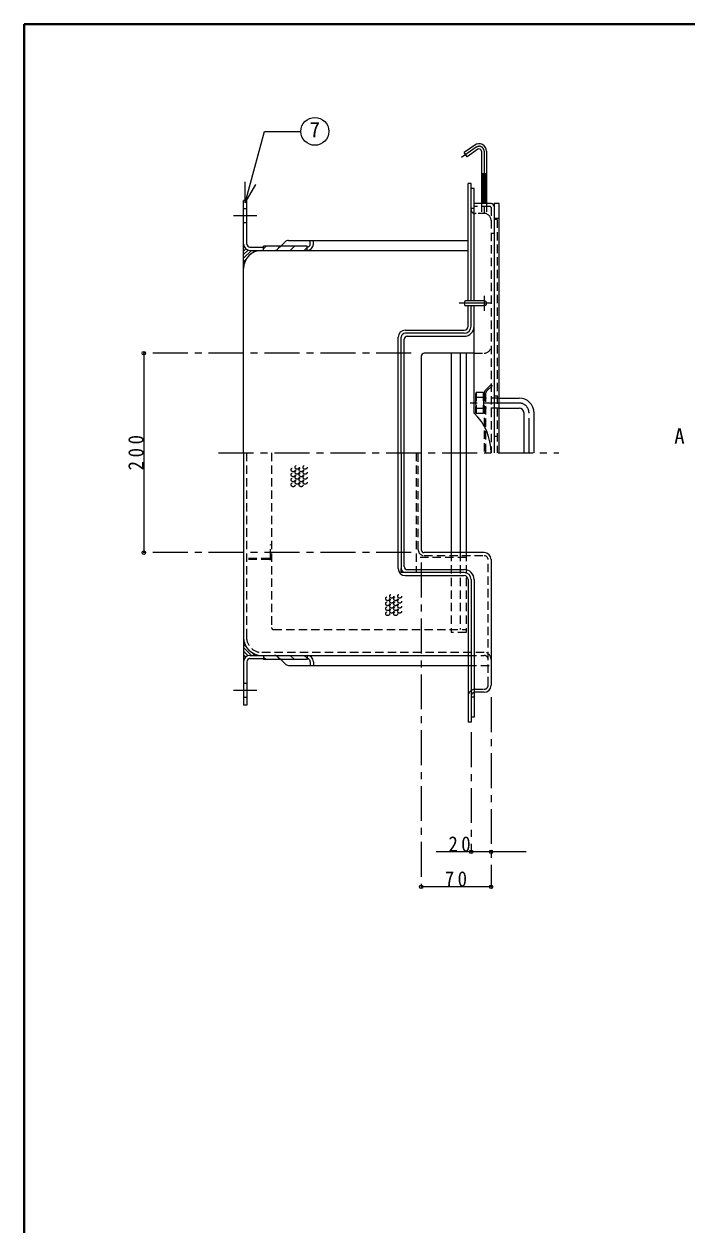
# Model space of a CAD drawing. Units: millimetres at full size, sheet at 1:7; some dimension numbers follow another scale. Extents: x -1472 to 1363, y -987 to 980.
# Drawn here: x -1472 to -807, y -224 to 980 of the extents above; entities that cross this region are included whole.
import ezdxf
from ezdxf.enums import TextEntityAlignment as Align

# ---------------------------------------------------------------- set-up
doc = ezdxf.new("R2010")
doc.units = ezdxf.units.MM
doc.header["$LTSCALE"] = 7
doc.header["$PDMODE"] = 32
doc.header["$PDSIZE"] = 3.5
doc.linetypes.add('CHAIN1', pattern=[8, 5, -1, 1, -1])
doc.linetypes.add('DASHED1', pattern=[1.8, 1.2, -0.6])
doc.layers.add('0-0____1', color=4, linetype='Continuous', lineweight=9)
doc.styles.add('ＭＳ ゴシック', font='')
doc.styles.get('ＭＳ ゴシック').set_extended_font_data('MS Gothic')

msp = doc.modelspace()

# ---------------------------------------------------------------- linework, layer by layer
at = {"layer": '0-0____1', "color": 1, "lineweight": 40}
for p in [(-1471.501, -987.38), (1363.499, 979.62)]:
    msp.add_line(p, (-1471.501, 979.62), dxfattribs=at)
at = {"layer": '0-0____1', "linetype": 'CHAIN1'}
for p, q in [((-1018.369, 856.111), (-1033.095, 845.8)), ((-1010.501, 852.015), (-1010.501, 789.62)), ((-1261.501, 787.62), (-1238.301, 787.62)), ((-1003.001, 699.62), (-1035.433, 699.62)), ((-1010.501, 707.12), (-1010.501, 692.12)), ((-1083.501, 649.62), (-1351.501, 649.62)), ((-975.501, 599.62), (-1029.001, 599.62)), ((-965.501, 549.62), (-965.501, 589.62)), ((-1276.501, 549.62), (-935.501, 549.62)), ((-1083.501, 449.62), (-1351.501, 449.62)), ((-1073.501, 439.62), (-1073.501, 114.62)), ((-1261.501, 311.62), (-1238.301, 311.62)), ((-1003.501, 304.62), (-1003.501, 114.62)), ((-1023.501, 269.62), (-1023.501, 149.62))]:
    msp.add_line(p, q, dxfattribs=at)
at = {"layer": '0-0____1', "color": 7, "lineweight": 18}
for p, q in [((-1019.803, 858.159), (-1030.433, 850.716)), ((-1013.001, 852.015), (-1013.001, 799.62)), ((-1008.001, 852.015), (-1008.001, 799.62)), ((-1249.806, 800.428), (-1249.806, 821.428)), ((-1026.501, 702.12), (-1026.501, 819.62)), ((-1023.501, 702.12), (-1023.501, 819.62)), ((-1249.806, 800.428), (-1239.306, 818.614)), ((-1010.501, 702.12), (-1028.999, 702.12)), ((-1010.501, 697.12), (-1028.999, 697.12)), ((-1026.501, 676.62), (-1026.501, 697.12)), ((-1023.501, 676.62), (-1023.501, 697.12)), ((-1096.501, 549.62), (-1096.501, 665.62)), ((-1093.501, 549.62), (-1093.501, 665.62)), ((-1089.501, 672.62), (-1030.501, 672.62)), ((-1030.501, 669.62), (-1089.501, 669.62)), ((-1073.501, 646.62), (-1073.501, 452.62)), ((-1020.501, 649.62), (-1070.501, 649.62)), ((-995.501, 604.62), (-975.501, 604.62)), ((-995.501, 594.62), (-975.501, 594.62)), ((-970.501, 549.62), (-970.501, 589.62)), ((-960.501, 549.62), (-960.501, 589.62)), ((-1251.501, 549.62), (-1251.501, 364.62)), ((-1010.501, 449.62), (-1070.501, 449.62)), ((-1003.501, 442.62), (-1003.501, 316.62)), ((-1233.501, 346.62), (-1026.501, 346.62)), ((-1010.501, 309.62), (-1019.501, 309.62))]:
    msp.add_line(p, q, dxfattribs=at)
at = {"layer": '0-0____1', "color": 5, "lineweight": 25}
for p, q in [((-1023.501, 819.62), (-1026.501, 819.62)), ((-1020.501, 702.12), (-1020.501, 799.62)), ((-1003.501, 799.62), (-1020.501, 799.62)), ((-995.501, 799.62), (-1000.501, 799.62)), ((-1000.501, 799.62), (-1000.501, 549.62)), ((-995.501, 549.62), (-995.501, 799.62)), ((-1020.501, 589.62), (-1020.501, 697.12)), ((-1096.501, 433.62), (-1096.501, 549.62)), ((-1093.501, 549.62), (-1093.501, 433.62)), ((-1030.501, 429.62), (-1089.501, 429.62)), ((-1089.501, 426.62), (-1030.501, 426.62)), ((-1026.501, 422.62), (-1026.501, 279.62))]:
    msp.add_line(p, q, dxfattribs=at)
at = {"layer": '0-0____1'}
for p, q in [((-1008.001, 829.519), (-1013.001, 829.519)), ((-1013.001, 828.648), (-1008.001, 829.057)), ((-1013.001, 827.645), (-1008.001, 828.054)), ((-1013.001, 826.642), (-1008.001, 827.05)), ((-1013.001, 825.638), (-1008.001, 826.047)), ((-1013.001, 824.635), (-1008.001, 825.044)), ((-1013.001, 823.632), (-1008.001, 824.04)), ((-1013.001, 822.628), (-1008.001, 823.037)), ((-1013.001, 821.625), (-1008.001, 822.034)), ((-1013.001, 820.622), (-1008.001, 821.03)), ((-1013.001, 819.618), (-1008.001, 820.027)), ((-1013.001, 818.615), (-1008.001, 819.024)), ((-1013.001, 817.612), (-1008.001, 818.02)), ((-1013.001, 816.608), (-1008.001, 817.017)), ((-1013.001, 815.605), (-1008.001, 816.014)), ((-1013.001, 814.602), (-1008.001, 815.01)), ((-1013.001, 813.598), (-1008.001, 814.007)), ((-1013.001, 812.595), (-1008.001, 813.004)), ((-1013.001, 811.592), (-1008.001, 812)), ((-1013.001, 810.588), (-1008.001, 810.997)), ((-1013.001, 809.585), (-1008.001, 809.994)), ((-1013.001, 808.582), (-1008.001, 808.99)), ((-1013.001, 807.578), (-1008.001, 807.987)), ((-1013.001, 806.575), (-1008.001, 806.984)), ((-1248.301, 802.62), (-1251.501, 802.62)), ((-1251.501, 549.62), (-1251.501, 802.62)), ((-1248.301, 759.02), (-1248.301, 802.62)), ((-1013.001, 805.572), (-1008.001, 805.98)), ((-1013.001, 804.568), (-1008.001, 804.977)), ((-1013.001, 803.565), (-1008.001, 803.974)), ((-1013.001, 802.562), (-1008.001, 802.97)), ((-1013.001, 801.559), (-1008.001, 801.967)), ((-1013.001, 800.555), (-1008.001, 800.964)), ((-1012.168, 799.62), (-1008.001, 799.96)), ((-1251.501, 759), (-1251.501, 759)), ((-1214.301, 756.82), (-1209.966, 761.155)), ((-1206.43, 762.62), (-1026.501, 762.62)), ((-1184.701, 759.02), (-1184.701, 762.62)), ((-1181.501, 759.02), (-1181.501, 762.62)), ((-1251.501, 755.464), (-1250.82, 756.146)), ((-1251.501, 751.929), (-1249.268, 754.162)), ((-1251.501, 748.393), (-1246.99, 752.905)), ((-1251.501, 744.858), (-1243.739, 752.62)), ((-1245.101, 755.82), (-1231.501, 755.82)), ((-1245.101, 752.62), (-1026.501, 752.62)), ((-1242.778, 750.045), (-1240.204, 752.62)), ((-1237.014, 752.274), (-1236.668, 752.62)), ((-1231.501, 754.251), (-1228.932, 756.82)), ((-1187.901, 756.82), (-1231.501, 756.82)), ((-1231.501, 752.62), (-1231.501, 756.82)), ((-1218.99, 752.62), (-1214.79, 756.82)), ((-1204.848, 752.62), (-1200.648, 756.82)), ((-1190.706, 752.62), (-1187.901, 755.425)), ((-1187.901, 752.62), (-1187.901, 756.82)), ((-1251.501, 741.322), (-1248.927, 743.897)), ((-1251.501, 737.787), (-1251.155, 738.133)), ((-1090.501, 435.62), (-1090.501, 663.62)), ((-1087.501, 666.62), (-1030.501, 666.62)), ((-1351.501, 649.62), (-1351.501, 449.62)), ((-1043.501, 649.62), (-1043.501, 449.62)), ((-1034.501, 649.62), (-1034.501, 449.62)), ((-1028.501, 649.62), (-1028.501, 449.62)), ((-1087.501, 432.62), (-1030.501, 432.62)), ((-1020.501, 422.62), (-1020.501, 284.62)), ((-1251.501, 364.62), (-1251.501, 296.62)), ((-1251.501, 361.453), (-1251.155, 361.107)), ((-1251.501, 357.918), (-1248.927, 355.343)), ((-1251.501, 354.382), (-1243.739, 346.62)), ((-1251.501, 350.847), (-1246.99, 346.335)), ((-1242.778, 349.195), (-1240.204, 346.62)), ((-1251.501, 347.311), (-1249.268, 345.078)), ((-1251.501, 343.776), (-1250.82, 343.094)), ((-1251.501, 340.24), (-1251.501, 340.24)), ((-1245.101, 346.62), (-1233.501, 346.62)), ((-1245.101, 343.42), (-1231.501, 343.42)), ((-1237.014, 346.966), (-1236.668, 346.62)), ((-1231.501, 346.62), (-1231.501, 342.42)), ((-1231.501, 344.989), (-1228.932, 342.42)), ((-1187.901, 342.42), (-1231.501, 342.42)), ((-1218.99, 346.62), (-1214.79, 342.42)), ((-1214.301, 342.42), (-1209.966, 338.084)), ((-1204.848, 346.62), (-1200.648, 342.42)), ((-1190.706, 346.62), (-1187.901, 343.815)), ((-1187.901, 346.62), (-1187.901, 342.42)), ((-1184.701, 340.22), (-1184.701, 336.62)), ((-1181.501, 340.22), (-1181.501, 336.62)), ((-1206.43, 336.62), (-1026.501, 336.62)), ((-1020.501, 284.62), (-1023.501, 284.62)), ((-968.501, 149.62), (-1058.501, 149.62)), ((-1003.501, 114.62), (-1073.501, 114.62))]:
    msp.add_line(p, q, dxfattribs=at)
at = {"layer": '0-0____1', "color": 7, "linetype": 'DASHED1', "lineweight": 18}
for p, q in [((-1004.501, 796.62), (-1020.501, 796.62)), ((-1003.501, 795.62), (-1003.501, 549.62)), ((-995.501, 784.62), (-1000.501, 784.62)), ((-1000.501, 769.62), (-1003.501, 769.62))]:
    msp.add_line(p, q, dxfattribs=at)
at = {"layer": '0-0____1', "linetype": 'DASHED1'}
for p, q in [((-1013.001, 799.62), (-1013.001, 789.62)), ((-1008.001, 799.62), (-1008.001, 789.62)), ((-1251.501, 794.62), (-1248.301, 794.62)), ((-1020.501, 794.62), (-1023.501, 794.62)), ((-1018.501, 789.62), (-1019.501, 789.62)), ((-1008.001, 789.62), (-1018.501, 789.62)), ((-997.301, 783.62), (-1000.501, 783.62)), ((-997.301, 783.62), (-997.301, 549.62)), ((-1251.501, 780.62), (-1248.301, 780.62)), ((-1217.037, 754.084), (-1214.301, 756.82)), ((-1020.501, 649.62), (-1010.501, 649.62)), ((-1009.623, 611.999), (-1000.501, 621.12)), ((-1008.123, 611.377), (-1000.501, 618.999)), ((-1018.501, 610.12), (-1019.001, 608.62)), ((-1019.001, 608.62), (-1019.001, 590.62)), ((-1019.001, 608.62), (-1018.501, 605.12)), ((-1011.501, 610.12), (-1018.501, 610.12)), ((-1018.501, 610.12), (-1018.501, 589.12)), ((-1011.501, 605.12), (-1018.501, 605.12)), ((-1011.501, 610.12), (-1011.501, 589.12)), ((-1011.001, 608.62), (-1011.001, 590.62)), ((-995.501, 604.62), (-1011.001, 604.62)), ((-1010.501, 609.877), (-1010.501, 549.62)), ((-1009.001, 605.62), (-1010.501, 605.62)), ((-1009.001, 609.256), (-1009.001, 549.62)), ((-997.301, 606.62), (-1000.501, 606.62)), ((-1018.501, 589.12), (-1019.001, 590.62)), ((-1011.501, 594.12), (-1018.501, 594.12)), ((-1011.001, 599.62), (-1011.501, 594.12)), ((-1011.501, 594.12), (-1011.001, 590.62)), ((-1011.001, 590.62), (-1011.501, 589.12)), ((-995.501, 594.62), (-1011.001, 594.62)), ((-1009.001, 593.62), (-1010.501, 593.62)), ((-1011.501, 589.12), (-1018.501, 589.12)), ((-997.301, 566.203), (-1000.501, 566.203)), ((-1248.501, 549.62), (-1248.501, 364.62)), ((-1223.501, 549.62), (-1223.501, 374.62)), ((-1078.501, 549.62), (-1078.501, 429.62)), ((-1076.501, 452.62), (-1076.501, 549.62)), ((-1224.501, 444.62), (-1224.501, 457.62)), ((-1223.501, 457.62), (-1224.501, 457.62)), ((-1070.501, 446.62), (-1010.501, 446.62)), ((-1043.501, 449.62), (-1043.501, 369.62)), ((-1034.501, 449.62), (-1034.501, 372.62)), ((-1028.501, 449.62), (-1028.501, 369.62)), ((-1225.501, 443.62), (-1248.501, 443.62)), ((-1225.501, 442.62), (-1248.501, 442.62)), ((-1028.501, 444.62), (-1078.501, 444.62)), ((-1006.501, 316.62), (-1006.501, 442.62)), ((-1221.501, 372.62), (-1028.501, 372.62)), ((-1028.501, 369.62), (-1043.501, 369.62)), ((-1010.501, 349.62), (-1233.501, 349.62)), ((-1217.037, 345.155), (-1214.301, 342.42)), ((-1026.501, 346.62), (-1010.501, 346.62)), ((-1026.501, 336.62), (-1003.501, 336.62)), ((-1251.501, 318.62), (-1248.301, 318.62)), ((-1251.501, 304.62), (-1248.301, 304.62)), ((-1020.501, 304.62), (-1023.501, 304.62)), ((-1019.501, 312.62), (-1010.501, 312.62))]:
    msp.add_line(p, q, dxfattribs=at)
at = {"layer": '0-0____1', "color": 7, "lineweight": 18}
for points in [[(-1249.806, 800.428), (-1230.629, 871.999), (-1194.099, 871.999)], [(-1016.935, 854.063), (-1027.565, 846.62), (-1030.433, 850.716)]]:
    msp.add_lwpolyline(points, dxfattribs=at)
at = {"layer": '0-0____1'}
for points in [[(-1020.501, 799.62), (-1020.501, 814.62), (-1023.501, 814.62)], [(-1248.301, 340.22), (-1248.301, 296.62), (-1251.501, 296.62)]]:
    msp.add_lwpolyline(points, dxfattribs=at)
at = {"layer": '0-0____1', "linetype": 'DASHED1'}
for points in [[(-1018.501, 605.12), (-1019.001, 599.62), (-1018.501, 594.12), (-1019.001, 590.62)], [(-1011.501, 610.12), (-1011.001, 608.62), (-1011.501, 605.12), (-1011.001, 599.62)], [(-1089.501, 429.62), (-1093.501, 429.62), (-1093.501, 433.62)]]:
    msp.add_lwpolyline(points, dxfattribs=at)
at = {"layer": '0-0____1', "color": 5, "lineweight": 25}
msp.add_lwpolyline([(-1023.501, 422.62), (-1023.501, 279.62), (-1026.501, 279.62)], dxfattribs=at)
at = {"layer": '0-0____1', "color": 7, "lineweight": 18}
msp.add_circle((-1180.099, 871.999), 14, dxfattribs=at)
at = {"layer": '0-0____1', "linetype": 'DASHED1'}
for centre in [(-1201.855, 532.721), (-1197.855, 535.221), (-1197.855, 530.221), (-1193.855, 532.721), (-1189.855, 535.221), (-1189.855, 530.221), (-1201.855, 527.721), (-1201.855, 522.721), (-1201.855, 517.721), (-1197.855, 525.221), (-1197.855, 520.221), (-1193.855, 527.721), (-1193.855, 522.721), (-1193.855, 517.721), (-1189.855, 525.221), (-1189.855, 520.221), (-1107.124, 403.462), (-1107.124, 398.462), (-1103.124, 405.962), (-1103.124, 400.962), (-1103.124, 395.962), (-1099.124, 403.462), (-1099.124, 398.462), (-1095.124, 405.962), (-1095.124, 400.962), (-1095.124, 395.962), (-1107.124, 393.462), (-1107.124, 388.462), (-1103.124, 390.962), (-1099.124, 393.462), (-1099.124, 388.462), (-1095.124, 390.962)]:
    msp.add_circle(centre, 2, dxfattribs=at)
at = {"layer": '0-0____1', "color": 7, "lineweight": 18}
for centre, radius, start, end in [((-1015.501, 852.015), 7.5, 0, 125), ((-1015.501, 852.015), 2.5, 0, 125), ((-1010.501, 699.62), 2.5, 270, 90), ((-1030.501, 676.62), 4, 270, 0), ((-1030.501, 676.62), 7, 270, 0), ((-1089.501, 665.62), 7, 90, 180), ((-1089.501, 665.62), 4, 90, 180), ((-1070.501, 646.62), 3, 90, 180), ((-975.501, 589.62), 15, 0, 90), ((-975.501, 589.62), 5, 0, 90), ((-1070.501, 452.62), 3, 180, 270), ((-1010.501, 442.62), 7, 0, 90), ((-1233.501, 364.62), 18, 180, 270), ((-1010.501, 316.62), 7, 270, 0), ((-1019.501, 305.62), 4, 90, 104.47751)]:
    msp.add_arc(centre, radius, start, end, dxfattribs=at)
at = {"layer": '0-0____1', "linetype": 'CHAIN1'}
for centre, radius, end in [((-1015.501, 852.015), 5, 125), ((-975.501, 589.62), 10, 90)]:
    msp.add_arc(centre, radius, 0, end, dxfattribs=at)
at = {"layer": '0-0____1', "color": 7, "linetype": 'DASHED1', "lineweight": 18}
msp.add_arc((-1004.501, 795.62), 1, 0, 90, dxfattribs=at)
at = {"layer": '0-0____1', "color": 5, "lineweight": 25}
for centre, radius, start, end in [((-1003.501, 796.62), 3, 0, 90), ((-1059.06, 549.62), 55.559, 0, 46.05098), ((-1089.501, 433.62), 7, 180, 270), ((-1089.501, 433.62), 4, 180, 270), ((-1030.501, 422.62), 7, 0, 90), ((-1030.501, 422.62), 4, 0, 90)]:
    msp.add_arc(centre, radius, start, end, dxfattribs=at)
at = {"layer": '0-0____1', "linetype": 'DASHED1'}
for centre, radius, start, end in [((-1019.501, 793.62), 4, 180, 270), ((-1010.501, 782.62), 7, 0, 90), ((-1220.572, 757.62), 5, 270, 315), ((-1010.501, 656.62), 7, 270, 0), ((-1007.501, 609.877), 3, 135, 180), ((-1006.001, 609.256), 3, 135, 180), ((-1070.501, 452.62), 6, 180, 270), ((-1010.501, 442.62), 4, 0, 90), ((-1225.501, 444.62), 1, 270, 0), ((-1225.501, 444.62), 2, 270, 0), ((-1221.501, 374.62), 2, 180, 270), ((-1233.501, 364.62), 15, 180, 270), ((-1010.501, 342.62), 7, 0, 90), ((-1220.572, 341.62), 5, 45, 90), ((-1010.501, 342.62), 4, 0, 90), ((-1010.501, 316.62), 4, 270, 0), ((-1019.501, 305.62), 7, 90, 180), ((-1019.501, 305.62), 4, 104.47751, 180)]:
    msp.add_arc(centre, radius, start, end, dxfattribs=at)
at = {"layer": '0-0____1'}
for centre, radius, start, end in [((-1245.101, 759.02), 6.4, 180, 270), ((-1245.101, 759.02), 3.2, 180, 270), ((-1206.43, 757.62), 5, 90, 135), ((-1187.901, 759.02), 3.2, 270, 0), ((-1187.901, 759.02), 6.4, 270, 0), ((-1233.501, 734.62), 18, 90, 180), ((-1030.501, 676.62), 10, 270, 0), ((-1087.501, 663.62), 3, 90, 180), ((-1087.501, 435.62), 3, 180, 270), ((-1030.501, 422.62), 10, 0, 90), ((-1245.101, 340.22), 6.4, 90, 180), ((-1245.101, 340.22), 3.2, 90, 180), ((-1206.43, 341.62), 5, 225, 270), ((-1187.901, 340.22), 6.4, 0, 90), ((-1187.901, 340.22), 3.2, 0, 90)]:
    msp.add_arc(centre, radius, start, end, dxfattribs=at)
at = {"layer": '0-0____1', "color": 7, "lineweight": 18}
msp.add_ellipse((-1028.989, 699.62), major_axis=(0, -2.5), ratio=0.57, start_param=3.14159265, end_param=6.28318531, dxfattribs=at)
at = {"layer": '0-0____1'}
for p in [(-1351.501, 649.62), (-1351.501, 449.62), (-1023.501, 149.62), (-1003.501, 149.62), (-1073.501, 114.62), (-1003.501, 114.62)]:
    msp.add_point(p, dxfattribs=at)

# ---------------------------------------------------------------- texts
at = {"layer": '0-0____1', "color": 7, "style": 'ＭＳ ゴシック'}
for s, p in [('7', (-1185.349, 861.499)), ('A', (-820.001, 554.12))]:
    msp.add_text(s, height=15.4, dxfattribs=at).set_placement(p, align=Align.BOTTOM_LEFT)
at = {"layer": '0-0____1', "color": 7, "insert": (-1351.501, 532.12), "char_height": 15.4, "attachment_point": 7, "rotation": 90, "style": 'ＭＳ ゴシック'}
msp.add_mtext('\\T1.38;\\W0.9;200', dxfattribs=at)
at = {"layer": '0-0____1', "color": 7, "char_height": 15.4, "attachment_point": 7, "style": 'ＭＳ ゴシック'}
for s, insert in [('\\T1.36;\\W0.9;20', (-1046.251, 149.62)), ('\\T1.36;\\W0.9;70', (-1049.876, 114.62))]:
    msp.add_mtext(s, dxfattribs=dict(at, insert=insert))

doc.saveas('drawing.dxf')
